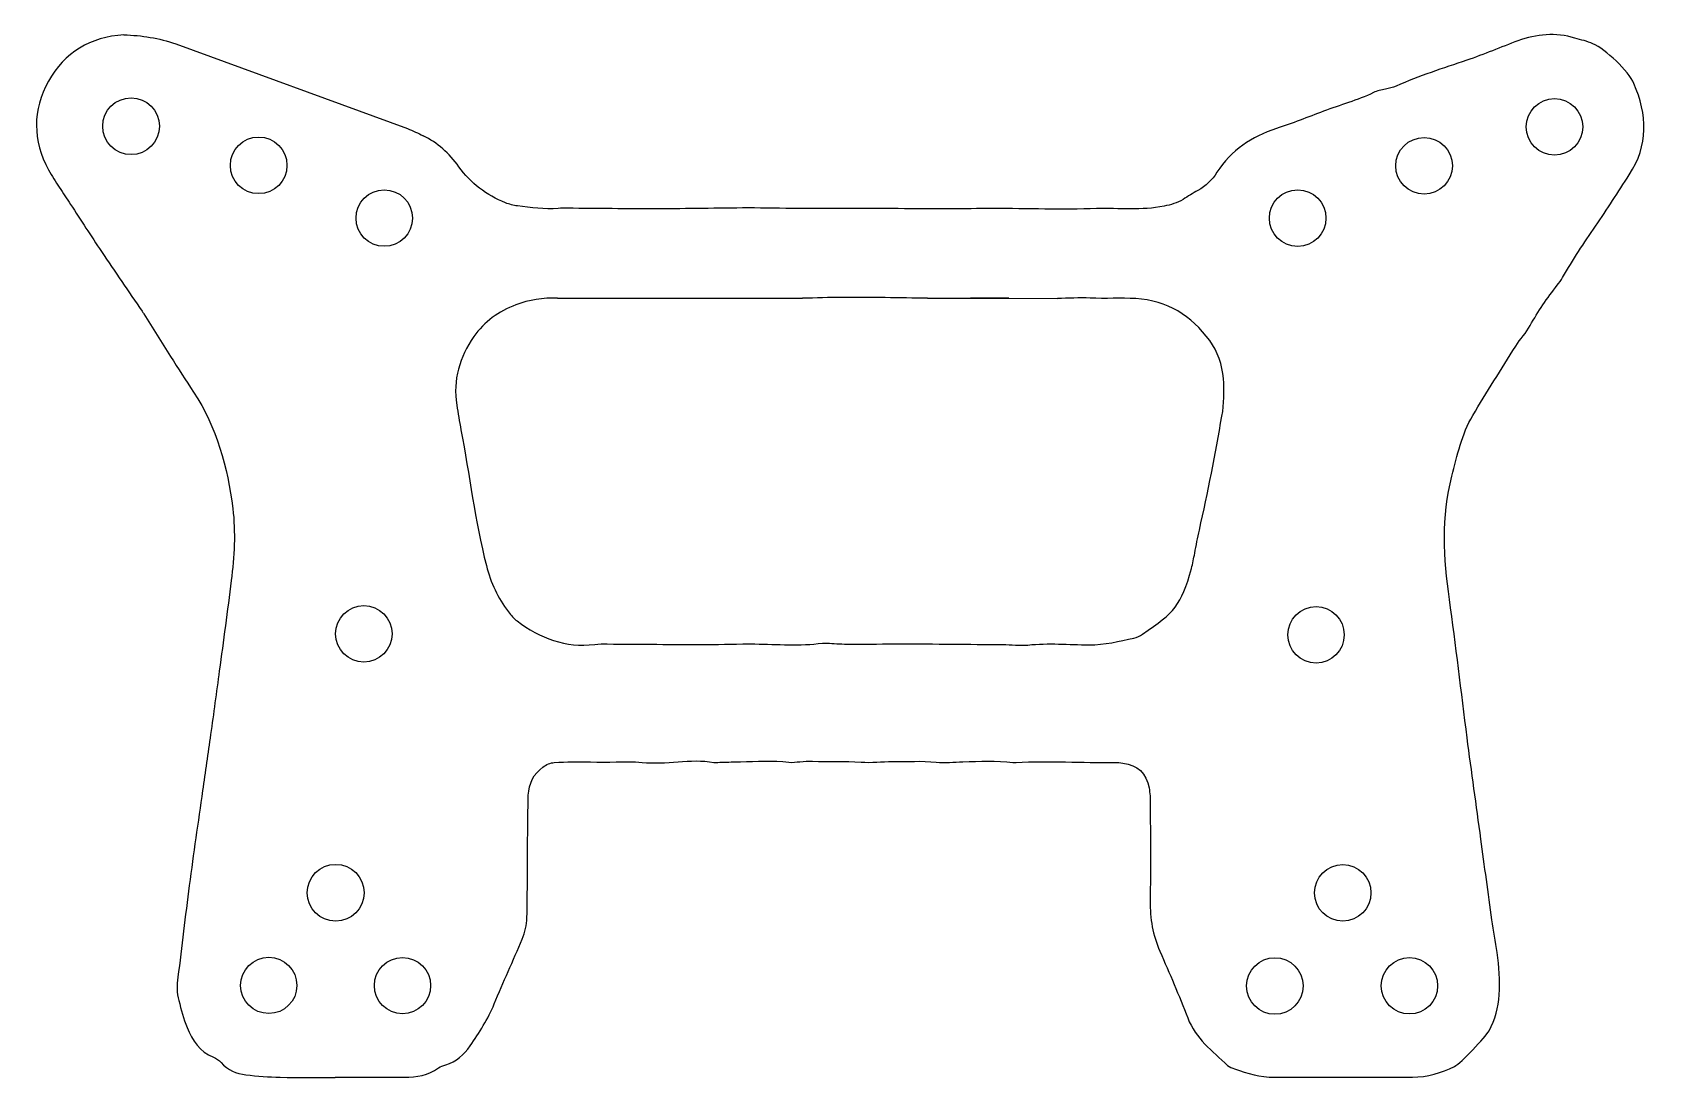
# Model space of a CAD drawing. Header units: millimetres. Extents: x 62.2 to 149.2, y 127.6 to 183.9.
import ezdxf

# ---------------------------------------------------------------- set-up
doc = ezdxf.new("R2010")
doc.units = ezdxf.units.MM

msp = doc.modelspace()

# ---------------------------------------------------------------- linework, layer by layer
at = {"color": 7, "linetype": 'Continuous', "lineweight": 25}
for p, q in [((69.874, 183.296), (82.357, 178.726)), ((90.421, 169.59), (103.622, 169.592)), ((110.353, 169.593), (114.733, 169.593)), ((112.667, 169.587), (117.342, 169.577)), ((78.457, 127.645), (78.458, 127.663))]:
    msp.add_line(p, q, dxfattribs=at)
for centre, radius in [((67.468, 178.853), 1.53), ((144.102, 178.816), 1.523), ((74.337, 176.746), 1.524), ((137.08, 176.723), 1.524), ((81.1, 173.909), 1.521), ((130.276, 173.907), 1.524), ((79.999, 151.527), 1.52), ((131.264, 151.472), 1.518), ((78.485, 137.584), 1.531), ((132.7, 137.578), 1.521), ((74.88, 132.596), 1.515), ((82.08, 132.586), 1.515), ((129.049, 132.565), 1.522), ((136.292, 132.577), 1.516)]:
    msp.add_circle(centre, radius, dxfattribs=at)
for points, knots in [([(67.081, 183.769), (65.266, 183.675), (63.878, 182.809), (63.016, 181.27), (62.151, 179.727), (62.166, 178.084), (63.024, 176.497)], [93, 93, 93, 93, 94, 94, 94, 95, 95, 95, 95]), ([(146.168, 183.296), (145.86, 183.428), (145.526, 183.5), (145.202, 183.597), (144.163, 183.908), (143.138, 183.817), (142.135, 183.451)], [57, 57, 57, 57, 58, 58, 58, 59, 59, 59, 59]), ([(142.135, 183.451), (141.211, 183.113), (140.309, 182.716), (139.378, 182.404), (138.096, 181.975), (136.812, 181.555), (135.571, 181.013)], [59, 59, 59, 59, 60, 60, 60, 61, 61, 61, 61]), ([(88.273, 174.563), (88.052, 174.594), (87.827, 174.645), (87.622, 174.73), (86.611, 175.148), (85.75, 175.772), (85.117, 176.674)], [79, 79, 79, 79, 80, 80, 80, 81, 81, 81, 81]), ([(63.604, 175.564), (63.802, 175.256), (64.006, 174.952), (64.206, 174.646), (64.763, 173.798), (65.312, 172.945), (65.877, 172.103)], [96, 96, 96, 96, 97, 97, 97, 98, 98, 98, 98]), ([(95.784, 174.404), (94.18, 174.4), (92.575, 174.425), (90.97, 174.436), (90.801, 174.437), (90.631, 174.443), (90.463, 174.429), (89.726, 174.365), (88.999, 174.461), (88.273, 174.563)], [76, 76, 76, 76, 77, 77, 77, 78, 78, 78, 79, 79, 79, 79]), ([(103.392, 174.418), (102.491, 174.423), (101.589, 174.457), (100.687, 174.453), (99.053, 174.445), (97.419, 174.407), (95.784, 174.404)], [74, 74, 74, 74, 75, 75, 75, 76, 76, 76, 76]), ([(119.452, 174.415), (117.595, 174.353), (115.734, 174.417), (113.874, 174.422), (113.085, 174.424), (112.296, 174.404), (111.507, 174.406), (109.675, 174.409), (107.843, 174.422), (106.011, 174.426)], [70, 70, 70, 70, 71, 71, 71, 72, 72, 72, 73, 73, 73, 73]), ([(144.249, 170.291), (144.352, 170.424), (144.455, 170.56), (144.538, 170.707), (145.077, 171.665), (145.692, 172.573), (146.317, 173.477)], [52, 52, 52, 52, 53, 53, 53, 54, 54, 54, 54]), ([(142.014, 167.014), (142.254, 167.395), (142.581, 167.724), (142.793, 168.117), (143.209, 168.891), (143.713, 169.6), (144.249, 170.291)], [50, 50, 50, 50, 51, 51, 51, 52, 52, 52, 52]), ([(68.062, 168.888), (68.094, 168.841), (68.122, 168.793), (68.152, 168.745), (68.633, 167.983), (69.111, 167.22), (69.595, 166.46)], [99, 99, 99, 99, 100, 100, 100, 101, 101, 101, 101]), ([(121.561, 169.569), (120.746, 169.612), (119.926, 169.564), (119.11, 169.599), (118.522, 169.624), (117.931, 169.585), (117.342, 169.577)], [29, 29, 29, 29, 30, 30, 30, 30.53706, 30.53706, 30.53706, 30.53706]), ([(126.276, 165.266), (126.215, 166.008), (125.978, 166.717), (125.542, 167.313), (124.561, 168.653), (123.255, 169.48), (121.561, 169.569)], [27, 27, 27, 27, 28, 28, 28, 29, 29, 29, 29]), ([(139.399, 145.92), (139.076, 148.406), (138.795, 150.898), (138.447, 153.381), (138.135, 155.604), (138.013, 157.811), (138.578, 160.013)], [46, 46, 46, 46, 47, 47, 47, 48, 48, 48, 48]), ([(72.942, 158.268), (73.102, 156.98), (73.02, 155.677), (72.861, 154.388), (72.661, 152.767), (72.437, 151.148), (72.219, 149.529), (72.065, 148.385), (71.907, 147.242), (71.747, 146.099)], [103, 103, 103, 103, 104, 104, 104, 105, 105, 105, 106, 106, 106, 106]), ([(88.251, 152.216), (89.491, 151.296), (90.849, 150.755), (92.432, 150.957), (92.654, 150.985), (92.882, 150.98), (93.108, 150.979), (94.883, 150.969), (96.658, 150.952), (98.433, 150.948), (99.306, 150.947), (100.18, 150.988), (101.053, 150.979)], [9, 9, 9, 9, 10, 10, 10, 11, 11, 11, 12, 12, 12, 13, 13, 13, 13]), ([(101.053, 150.979), (102.264, 150.965), (103.475, 150.868), (104.684, 151.021), (104.849, 151.042), (105.021, 151.014), (105.19, 151.007)], [13, 13, 13, 13, 14, 14, 14, 15, 15, 15, 15]), ([(106.287, 150.963), (107.16, 150.964), (108.034, 150.991), (108.907, 150.988), (110.738, 150.981), (112.569, 150.963), (114.4, 150.946), (114.851, 150.942), (115.307, 150.877), (115.752, 150.923)], [16, 16, 16, 16, 17, 17, 17, 18, 18, 18, 19, 19, 19, 19]), ([(115.752, 150.923), (116.851, 151.039), (117.95, 150.942), (119.047, 150.93), (119.882, 150.921), (120.664, 151.126), (121.46, 151.298)], [19, 19, 19, 19, 20, 20, 20, 21, 21, 21, 21]), ([(89.644, 144.355), (89.816, 144.482), (90.045, 144.585), (90.255, 144.597), (90.9, 144.636), (91.551, 144.66), (92.197, 144.626), (93.125, 144.576), (94.05, 144.699), (94.981, 144.605), (95.62, 144.54), (96.276, 144.58), (96.92, 144.631)], [11, 11, 11, 11, 12, 12, 12, 13, 13, 13, 14, 14, 14, 15, 15, 15, 15]), ([(96.92, 144.631), (97.565, 144.681), (98.202, 144.719), (98.842, 144.604), (98.978, 144.58), (99.123, 144.612), (99.264, 144.615), (99.601, 144.622), (99.939, 144.627), (100.276, 144.634), (101.147, 144.653), (102.017, 144.719), (102.888, 144.609), (103.08, 144.585), (103.281, 144.633), (103.478, 144.642)], [15, 15, 15, 15, 16, 16, 16, 17, 17, 17, 18, 18, 18, 19, 19, 19, 20, 20, 20, 20]), ([(103.478, 144.642), (103.703, 144.653), (103.929, 144.673), (104.153, 144.663), (105.025, 144.621), (105.896, 144.694), (106.769, 144.62)], [20, 20, 20, 20, 21, 21, 21, 22, 22, 22, 22]), ([(88.777, 136.238), (88.815, 137.647), (88.806, 139.056), (88.818, 140.465), (88.825, 141.254), (88.827, 142.043), (88.855, 142.832)], [8, 8, 8, 8, 9, 9, 9, 10, 10, 10, 10]), ([(122.338, 142.384), (122.344, 140.637), (122.362, 138.89), (122.334, 137.143), (122.318, 136.194), (122.478, 135.301), (122.859, 134.432)], [31, 31, 31, 31, 32, 32, 32, 33, 33, 33, 33]), ([(70.601, 137.982), (70.384, 136.335), (70.2, 134.684), (69.989, 133.037), (69.935, 132.612), (69.917, 132.193), (70.034, 131.78)], [108, 108, 108, 108, 109, 109, 109, 110, 110, 110, 110]), ([(87.021, 131.603), (87.499, 132.776), (88.044, 133.922), (88.526, 135.093), (88.672, 135.451), (88.766, 135.853), (88.777, 136.238)], [6, 6, 6, 6, 7, 7, 7, 8, 8, 8, 8]), ([(141.127, 132.094), (141.174, 132.857), (141.13, 133.615), (141.008, 134.369), (140.914, 134.954), (140.815, 135.537), (140.734, 136.123)], [42, 42, 42, 42, 43, 43, 43, 44, 44, 44, 44]), ([(122.859, 134.432), (123.379, 133.246), (123.89, 132.054), (124.355, 130.845), (124.781, 129.737), (125.684, 129.055), (126.502, 128.292)], [33, 33, 33, 33, 34, 34, 34, 35, 35, 35, 35]), ([(78.458, 127.663), (79.697, 127.663), (80.937, 127.67), (82.176, 127.66), (82.84, 127.655), (83.465, 127.752), (84.018, 128.154), (84.128, 128.235), (84.271, 128.278), (84.405, 128.319)], [1, 1, 1, 1, 2, 2, 2, 3, 3, 3, 4, 4, 4, 4])]:
    msp.add_open_spline(points, degree=3, knots=knots, dxfattribs=at)
for points in [[(67.081, 183.769), (68.039, 183.75), (68.97, 183.592), (69.874, 183.296)], [(148.38, 181.152), (148.09, 181.826), (146.843, 183.006), (146.168, 183.296)], [(135.571, 181.013), (135.393, 180.935), (135.193, 180.905), (135.003, 180.852)], [(148.125, 176.234), (149.173, 177.825), (149.099, 179.479), (148.38, 181.152)], [(134.354, 180.664), (133.49, 180.239), (132.559, 180), (131.665, 179.658)], [(135.003, 180.852), (134.786, 180.791), (134.553, 180.762), (134.354, 180.664)], [(131.665, 179.658), (130.823, 179.337), (129.983, 179.006), (129.127, 178.726)], [(82.357, 178.726), (82.649, 178.61), (82.927, 178.48), (83.189, 178.335)], [(129.127, 178.726), (127.798, 178.29), (126.696, 177.565), (125.932, 176.375)], [(85.117, 176.674), (84.6, 177.408), (83.962, 177.964), (83.189, 178.335)], [(63.024, 176.497), (63.198, 176.175), (63.407, 175.873), (63.604, 175.564)], [(125.932, 176.375), (125.667, 175.962), (125.326, 175.638), (124.902, 175.394)], [(146.317, 173.477), (146.942, 174.381), (147.52, 175.317), (148.125, 176.234)], [(124.105, 174.914), (123.79, 174.714), (123.445, 174.623), (123.08, 174.548)], [(124.902, 175.394), (124.634, 175.239), (124.367, 175.08), (124.105, 174.914)], [(106.011, 174.426), (105.138, 174.428), (104.265, 174.413), (103.392, 174.418)], [(123.08, 174.548), (121.877, 174.302), (120.66, 174.455), (119.452, 174.415)], [(65.877, 172.103), (66.599, 171.027), (67.333, 169.959), (68.062, 168.888)], [(88.183, 169.235), (87.269, 168.89), (86.475, 168.33), (85.919, 167.526)], [(90.421, 169.59), (89.641, 169.626), (88.897, 169.504), (88.183, 169.235)], [(105.774, 169.639), (105.057, 169.634), (104.34, 169.601), (103.622, 169.592)], [(110.353, 169.593), (108.827, 169.606), (107.301, 169.648), (105.774, 169.639)], [(114.733, 169.593), (114.044, 169.591), (113.356, 169.588), (112.667, 169.587)], [(85.919, 167.526), (85.16, 166.426), (84.783, 165.201), (85.005, 163.843)], [(69.595, 166.46), (70.003, 165.818), (70.41, 165.176), (70.829, 164.542)], [(139.701, 163.278), (140.448, 164.538), (141.232, 165.775), (142.014, 167.014)], [(70.829, 164.542), (72.087, 162.637), (72.666, 160.496), (72.942, 158.268)], [(126.198, 163.244), (126.319, 163.918), (126.332, 164.592), (126.276, 165.266)], [(85.005, 163.843), (85.078, 163.399), (85.144, 162.952), (85.228, 162.509)], [(124.982, 157.112), (125.45, 159.144), (125.829, 161.193), (126.198, 163.244)], [(138.578, 160.013), (138.866, 161.132), (139.105, 162.272), (139.701, 163.278)], [(85.228, 162.509), (85.691, 160.075), (85.984, 157.609), (86.596, 155.202)], [(124.734, 155.869), (124.817, 156.283), (124.887, 156.7), (124.982, 157.112)], [(124.559, 155.041), (124.635, 155.312), (124.678, 155.592), (124.734, 155.869)], [(86.596, 155.202), (86.829, 154.284), (87.206, 153.448), (87.789, 152.705)], [(121.921, 151.504), (123.654, 152.685), (123.995, 153.032), (124.559, 155.041)], [(87.789, 152.705), (87.927, 152.528), (88.073, 152.347), (88.251, 152.216)], [(121.46, 151.298), (121.621, 151.332), (121.783, 151.41), (121.921, 151.504)], [(105.19, 151.007), (105.556, 150.992), (105.921, 150.962), (106.287, 150.963)], [(71.747, 146.099), (71.606, 145.095), (71.458, 144.091), (71.316, 143.087)], [(140.139, 140.477), (139.892, 142.291), (139.635, 144.104), (139.399, 145.92)], [(106.769, 144.62), (107.328, 144.572), (107.895, 144.65), (108.458, 144.646)], [(108.458, 144.646), (109.245, 144.64), (110.031, 144.699), (110.82, 144.618)], [(110.82, 144.618), (111.292, 144.57), (111.775, 144.624), (112.253, 144.634)], [(112.253, 144.634), (113.152, 144.653), (114.051, 144.71), (114.949, 144.599)], [(114.949, 144.599), (115.004, 144.592), (115.061, 144.6), (115.118, 144.603)], [(115.118, 144.603), (116.89, 144.696), (118.662, 144.583), (120.435, 144.599)], [(120.435, 144.599), (120.575, 144.6), (120.717, 144.589), (120.857, 144.57)], [(120.857, 144.57), (121.664, 144.457), (122.121, 144.034), (122.275, 143.225)], [(88.855, 142.832), (88.877, 143.456), (89.139, 143.982), (89.644, 144.355)], [(71.316, 143.087), (71.075, 141.386), (70.826, 139.685), (70.601, 137.982)], [(122.275, 143.225), (122.328, 142.951), (122.337, 142.665), (122.338, 142.384)], [(140.734, 136.123), (140.531, 137.574), (140.337, 139.026), (140.139, 140.477)], [(70.034, 131.78), (70.173, 131.293), (70.285, 130.792), (70.481, 130.328)], [(85.718, 129.337), (86.21, 130.056), (86.688, 130.784), (87.021, 131.603)], [(140.577, 130.158), (140.902, 130.763), (141.085, 131.41), (141.127, 132.094)], [(70.481, 130.328), (70.77, 129.645), (71.167, 129.033), (71.902, 128.727)], [(138.725, 128.234), (139.054, 128.391), (140.401, 129.83), (140.577, 130.158)], [(84.405, 128.319), (84.973, 128.492), (85.397, 128.867), (85.718, 129.337)], [(71.902, 128.727), (72.053, 128.664), (72.204, 128.563), (72.313, 128.442)], [(72.313, 128.442), (72.672, 128.039), (73.136, 127.844), (73.648, 127.783)], [(126.502, 128.292), (126.601, 128.2), (126.745, 128.148), (126.876, 128.101)], [(126.876, 128.101), (127.568, 127.854), (128.267, 127.647), (129.015, 127.653)], [(136.453, 127.656), (137.259, 127.658), (138.009, 127.891), (138.725, 128.234)], [(73.648, 127.783), (74.262, 127.71), (74.882, 127.664), (75.5, 127.651)], [(75.5, 127.651), (76.485, 127.63), (77.471, 127.645), (78.457, 127.645)], [(129.015, 127.653), (130.114, 127.662), (131.213, 127.647), (132.312, 127.648)], [(132.312, 127.648), (133.692, 127.648), (135.073, 127.654), (136.453, 127.656)]]:
    msp.add_open_spline(points, degree=3, dxfattribs=at)

doc.saveas('drawing.dxf')
